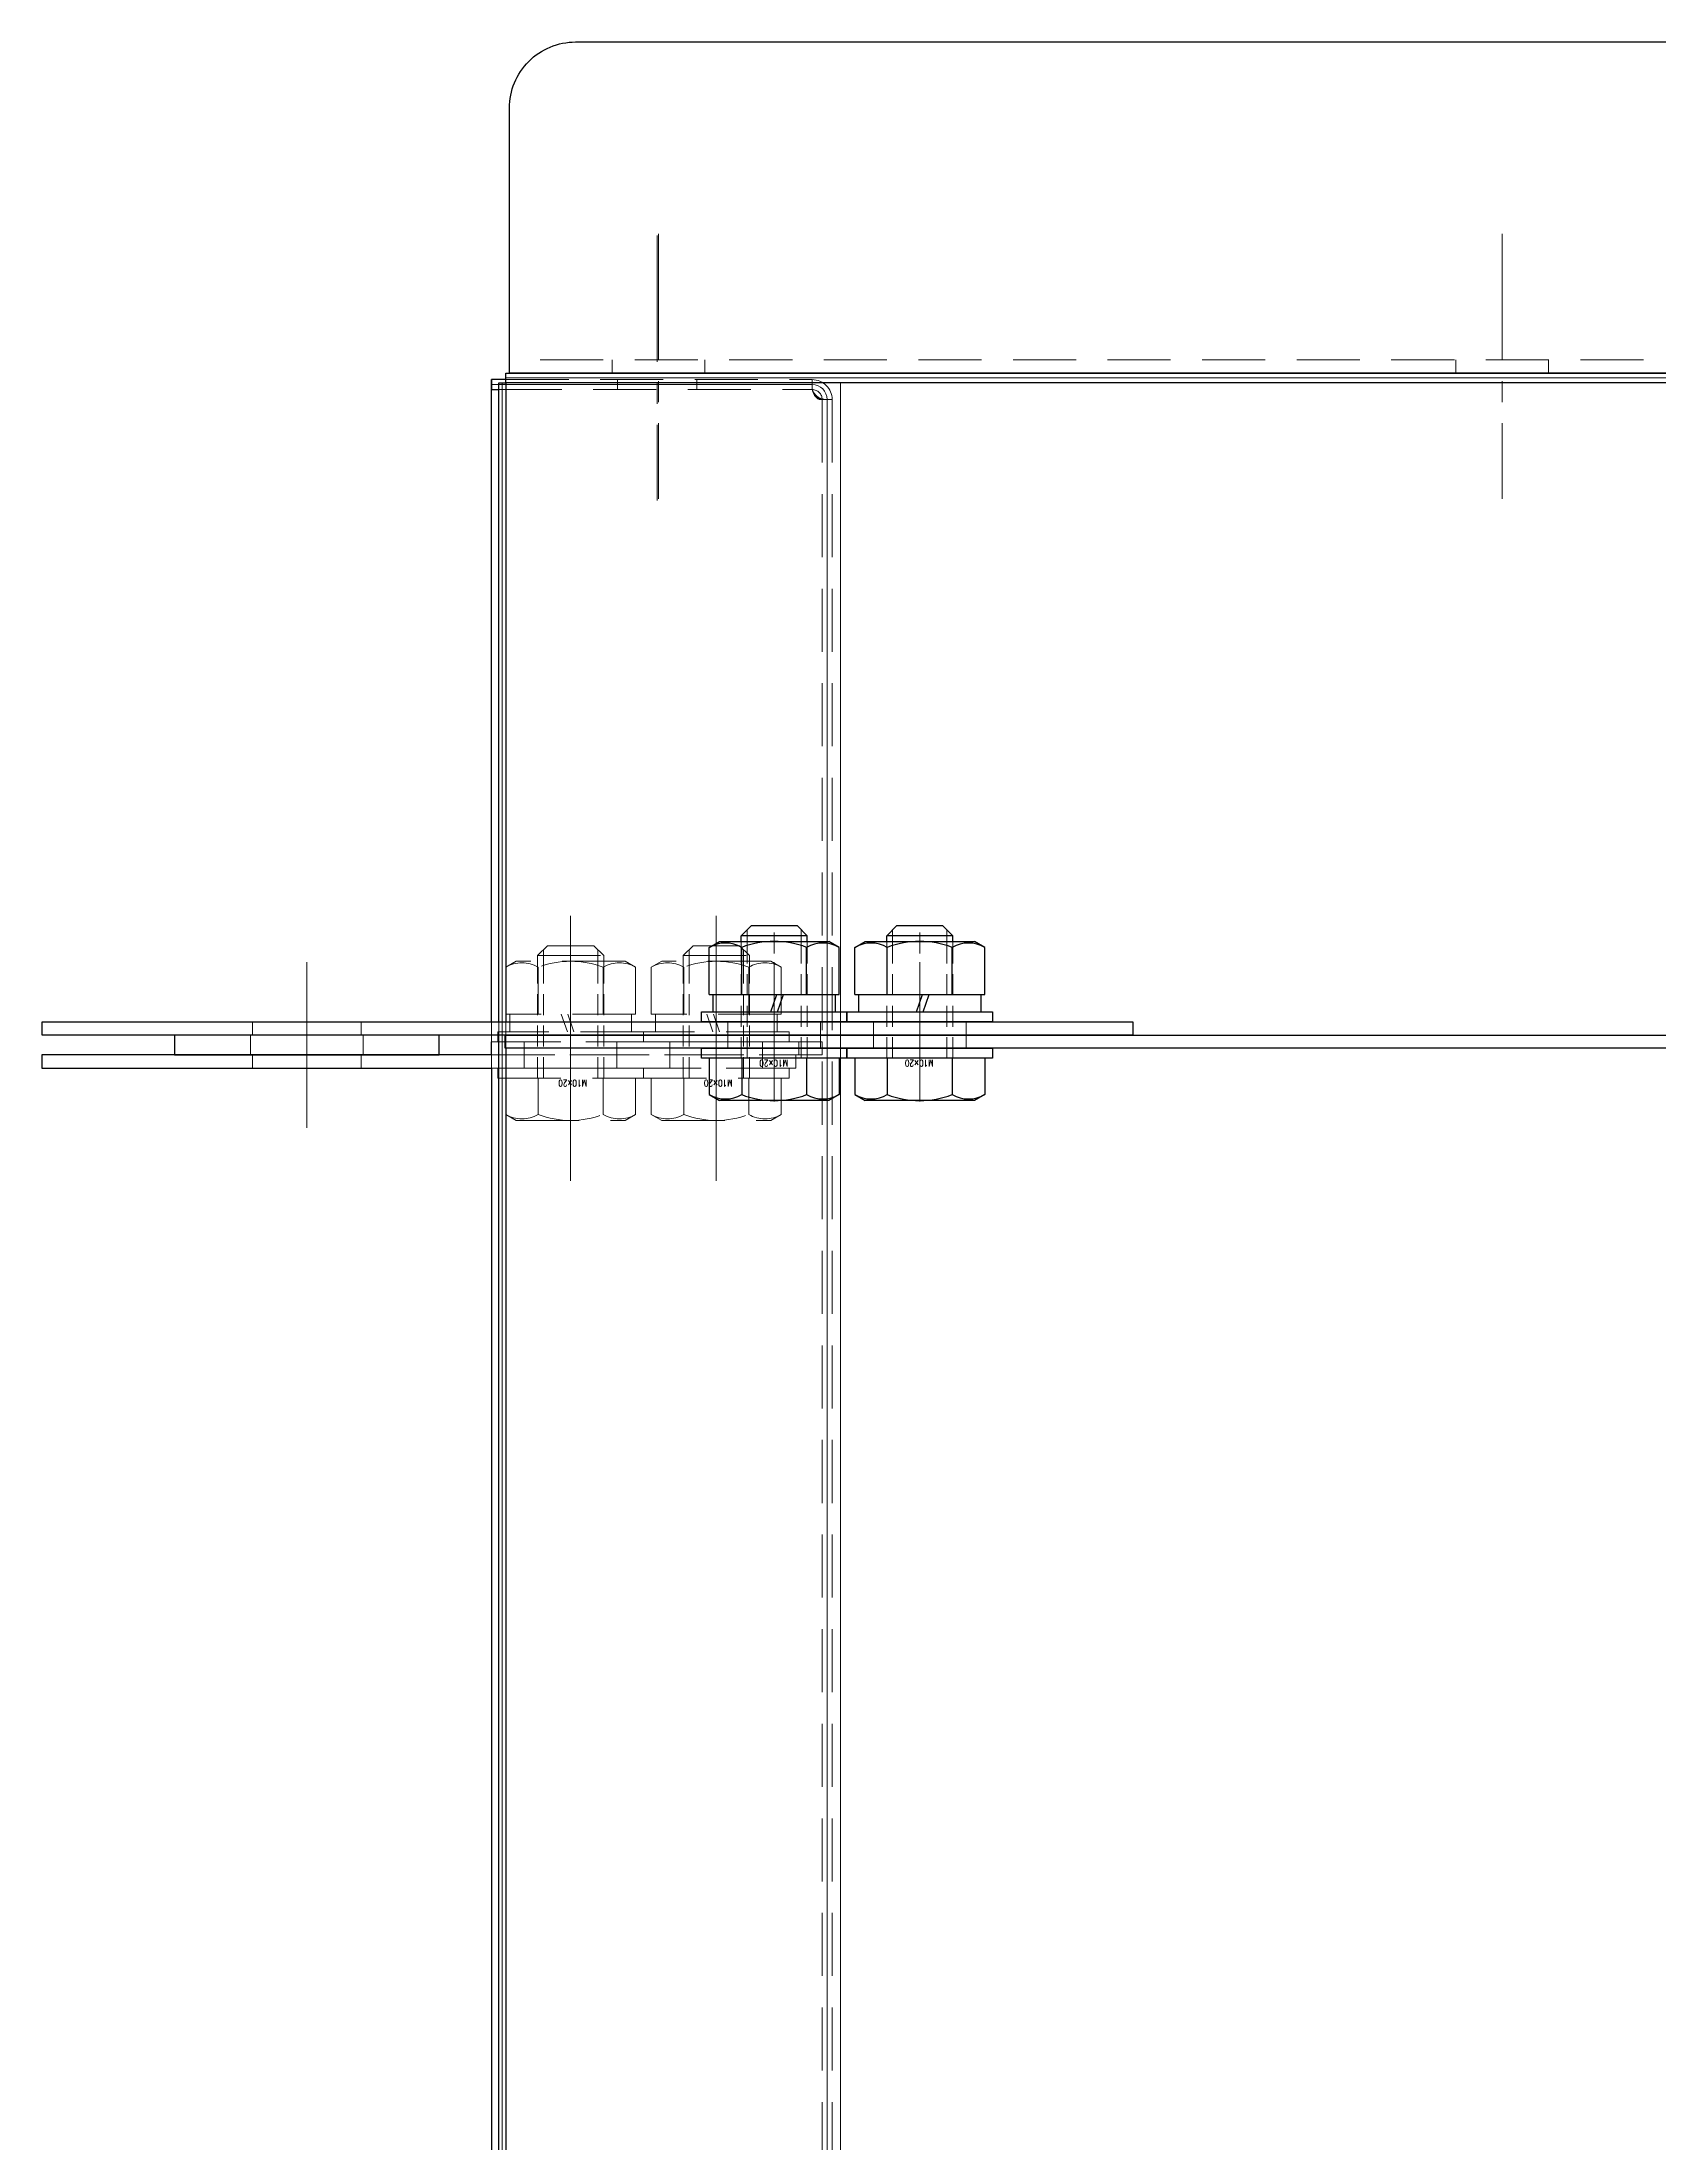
# Model space of a CAD drawing. Header units: millimetres. Extents: x 0 to 51411, y 0 to 16902.
# Drawn here: x 1903.7 to 2147.8, y 6989.6 to 7306.8 of the extents above; entities that cross this region are included whole.
import ezdxf

# ---------------------------------------------------------------- set-up
doc = ezdxf.new("R2010")
doc.units = ezdxf.units.MM
doc.linetypes.add('CENTER2', pattern=[28.575, 19.05, -3.175, 3.175, -3.175])
doc.linetypes.add('HIDDEN2', pattern=[4.7625, 3.175, -1.5875])
for name, color, linetype, lineweight in [('01_外形線', 7, 'Continuous', 25), ('02_細線', 5, 'Continuous', 13), ('03_かくれ線', 6, 'HIDDEN2', 13), ('04_中心線', 1, 'CENTER2', 9)]:
    doc.layers.add(name, color=color, linetype=linetype, lineweight=lineweight)
doc.layers.add('10_補助線', color=8, linetype='Continuous', lineweight=13, plot=False)
doc.styles.add('寸法用', font='simplex.shx', dxfattribs={"width": 0.8, "bigfont": '@extfont2.shx'})

msp = doc.modelspace()

# ---------------------------------------------------------------- linework, layer by layer
at = {"layer": '01_外形線'}
for p, q in [((1971.607, 7255.762), (1971.607, 7254.262)), ((1973.731, 7255.762), (1971.607, 7255.762)), ((1971.607, 7158.762), (1971.607, 7255.762)), ((1972.67, 7255.262), (1973.731, 7255.262)), ((1972.67, 7158.762), (1972.67, 7255.262)), ((1973.731, 7255.262), (1973.731, 7158.762)), ((1971.607, 7254.262), (1972.67, 7254.262)), ((2009.289, 7171.762), (2010.789, 7173.262)), ((2017.789, 7173.262), (2010.789, 7173.262)), ((2019.289, 7171.762), (2017.789, 7173.262)), ((2031.289, 7171.762), (2032.789, 7173.262)), ((2039.789, 7173.262), (2032.789, 7173.262)), ((2041.289, 7171.762), (2039.789, 7173.262)), ((2004.474, 7170.008), (2006.039, 7170.912)), ((2004.474, 7162.912), (2004.474, 7170.008)), ((2006.039, 7170.912), (2022.539, 7170.912)), ((2019.289, 7171.762), (2009.289, 7171.762)), ((2009.289, 7170.912), (2009.289, 7171.762)), ((2009.382, 7162.912), (2009.382, 7170.008)), ((2019.197, 7162.912), (2019.197, 7170.008)), ((2019.289, 7170.912), (2019.289, 7171.762)), ((2024.104, 7170.008), (2022.539, 7170.912)), ((2024.104, 7162.912), (2024.104, 7170.008)), ((2026.474, 7170.008), (2028.039, 7170.912)), ((2026.474, 7162.912), (2026.474, 7170.008)), ((2028.039, 7170.912), (2044.539, 7170.912)), ((2041.289, 7171.762), (2031.289, 7171.762)), ((2031.289, 7170.912), (2031.289, 7171.762)), ((2031.382, 7162.912), (2031.382, 7170.008)), ((2041.197, 7162.912), (2041.197, 7170.008)), ((2041.289, 7170.912), (2041.289, 7171.762)), ((2046.104, 7170.008), (2044.539, 7170.912)), ((2046.104, 7162.912), (2046.104, 7170.008)), ((2004.474, 7162.912), (2024.104, 7162.912)), ((2005.089, 7160.262), (2005.089, 7162.912)), ((2013.789, 7160.262), (2014.699, 7162.912)), ((2014.789, 7160.262), (2015.699, 7162.912)), ((2023.489, 7162.912), (2023.489, 7160.262)), ((2026.474, 7162.912), (2046.104, 7162.912)), ((2027.089, 7160.262), (2027.089, 7162.912)), ((2035.789, 7160.262), (2036.699, 7162.912)), ((2036.789, 7160.262), (2037.699, 7162.912)), ((2045.489, 7162.912), (2045.489, 7160.262)), ((2003.289, 7158.762), (2003.289, 7160.262)), ((2003.289, 7160.262), (2025.289, 7160.262)), ((2025.289, 7158.762), (2025.289, 7160.262)), ((2025.289, 7160.262), (2047.289, 7160.262)), ((2025.289, 7160.262), (2025.289, 7158.762)), ((2047.289, 7160.262), (2047.289, 7158.762)), ((1972.67, 6160.762), (1972.67, 7156.762)), ((2025.289, 7158.762), (2003.289, 7158.762)), ((2047.289, 7158.762), (2025.289, 7158.762)), ((1973.731, 7154.762), (1973.731, 6657.762)), ((1971.607, 7151.762), (1971.607, 6160.762))]:
    msp.add_line(p, q, dxfattribs=at)
at = {"layer": '01_外形線', "ltscale": 3}
for p, q in [((2003.289, 7154.762), (2025.289, 7154.762)), ((2003.289, 7153.262), (2003.289, 7154.762)), ((2025.289, 7153.262), (2003.289, 7153.262)), ((2004.474, 7153.262), (2004.474, 7147.765)), ((2009.382, 7153.262), (2009.382, 7147.765)), ((2019.197, 7153.262), (2019.197, 7147.765)), ((2024.104, 7153.262), (2024.104, 7147.765)), ((2025.289, 7154.762), (2047.289, 7154.762)), ((2025.289, 7153.262), (2025.289, 7154.762)), ((2025.289, 7154.762), (2025.289, 7153.262)), ((2047.289, 7153.262), (2025.289, 7153.262)), ((2026.474, 7153.262), (2026.474, 7147.765)), ((2031.382, 7153.262), (2031.382, 7147.765)), ((2041.197, 7153.262), (2041.197, 7147.765)), ((2046.104, 7153.262), (2046.104, 7147.765)), ((2047.289, 7154.762), (2047.289, 7153.262)), ((2004.474, 7147.765), (2006.039, 7146.862)), ((2022.539, 7146.862), (2006.039, 7146.862)), ((2024.104, 7147.765), (2022.539, 7146.862)), ((2026.474, 7147.765), (2028.039, 7146.862)), ((2044.539, 7146.862), (2028.039, 7146.862)), ((2046.104, 7147.765), (2044.539, 7146.862))]:
    msp.add_line(p, q, dxfattribs=at)
at = {"layer": '01_外形線'}
msp.add_lwpolyline([(2874.289, 7256.762), (1974.289, 7256.762), (1974.289, 7296.762, -0.4142136), (1984.289, 7306.762), (2864.289, 7306.762, -0.4142136), (2874.289, 7296.762)], format="xyb", close=True, dxfattribs=at)
for points in [[(2874.847, 7255.262), (1973.731, 7255.262), (1973.731, 7256.762), (2874.847, 7256.762)], [(2068.461, 7156.762), (1903.679, 7156.762), (1903.679, 7158.762), (2068.461, 7158.762)], [(1923.673, 7156.762), (1923.673, 7153.762), (1963.673, 7153.762), (1963.673, 7156.762)], [(2874.911, 7154.762), (1973.668, 7154.762), (1973.668, 7156.762), (2874.911, 7156.762)]]:
    msp.add_lwpolyline(points, close=True, dxfattribs=at)
for points in [[(1971.607, 7153.762), (1903.673, 7153.762), (1903.673, 7151.762), (1971.607, 7151.762)], [(1971.607, 7155.762), (1971.543, 7155.762), (1971.543, 7153.762), (1971.607, 7153.762)]]:
    msp.add_lwpolyline(points, dxfattribs=at)
for centre, radius, start, end in [((2006.928, 7165.758), 4.907, 60.00001, 119.99999), ((2014.289, 7157.132), 13.779, 69.136, 110.864), ((2021.65, 7165.758), 4.907, 60.00001, 119.99999), ((2028.928, 7165.758), 4.907, 60.00001, 119.99999), ((2036.289, 7157.132), 13.779, 69.136, 110.864), ((2043.65, 7165.758), 4.907, 60.00001, 119.99999)]:
    msp.add_arc(centre, radius, start, end, dxfattribs=at)
at = {"layer": '01_外形線', "ltscale": 3}
for centre, radius, start, end in [((2006.928, 7152.015), 4.907, 240.00001, 299.99999), ((2014.289, 7160.641), 13.779, 249.136, 290.864), ((2021.65, 7152.015), 4.907, 240.00001, 299.99999), ((2028.928, 7152.015), 4.907, 240.00001, 299.99999), ((2036.289, 7160.641), 13.779, 249.136, 290.864), ((2043.65, 7152.015), 4.907, 240.00001, 299.99999)]:
    msp.add_arc(centre, radius, start, end, dxfattribs=at)
at = {"layer": '02_細線'}
for p, q in [((2024.289, 7255.262), (2024.289, 6058.262)), ((2010.189, 7170.912), (2010.189, 7172.662)), ((2018.389, 7170.912), (2018.389, 7172.662)), ((2032.189, 7170.912), (2032.189, 7172.662)), ((2040.389, 7170.912), (2040.389, 7172.662))]:
    msp.add_line(p, q, dxfattribs=at)
at = {"layer": '03_かくれ線', "ltscale": 3}
for p, q in [((2874.289, 7258.762), (1974.289, 7258.762)), ((1989.79, 7258.762), (1989.79, 7256.762)), ((2003.79, 7258.762), (2003.79, 7256.762)), ((2117.289, 7258.762), (2117.289, 7256.762)), ((2131.289, 7258.762), (2131.289, 7256.762)), ((1973.731, 7255.762), (2020.043, 7255.762)), ((1972.667, 7254.262), (2020.043, 7254.262)), ((1972.667, 7254.262), (1972.667, 6057.262)), ((2021.543, 7252.762), (2021.543, 6058.762)), ((2022.165, 7252.762), (2023.043, 7252.762)), ((2023.043, 7252.762), (2023.043, 6058.762)), ((1978.543, 7168.762), (1980.043, 7170.262)), ((1978.543, 7168.762), (1988.543, 7168.762)), ((1978.543, 7166.912), (1978.543, 7168.762)), ((1979.443, 7166.912), (1979.443, 7169.662)), ((1980.043, 7170.262), (1987.043, 7170.262)), ((1988.543, 7168.762), (1987.043, 7170.262)), ((1987.643, 7166.912), (1987.643, 7169.662)), ((1988.543, 7166.912), (1988.543, 7168.762)), ((2000.543, 7168.762), (2002.043, 7170.262)), ((2000.543, 7168.762), (2010.543, 7168.762)), ((2000.543, 7166.912), (2000.543, 7168.762)), ((2001.443, 7166.912), (2001.443, 7169.662)), ((2002.043, 7170.262), (2009.043, 7170.262)), ((2010.543, 7168.762), (2009.043, 7170.262)), ((2009.643, 7166.912), (2009.643, 7169.662)), ((2010.543, 7166.912), (2010.543, 7168.762)), ((1973.728, 7167.008), (1975.293, 7167.912)), ((1973.728, 7159.912), (1973.728, 7167.008)), ((1991.793, 7167.912), (1975.293, 7167.912)), ((1978.636, 7159.912), (1978.636, 7167.008)), ((1983.543, 7167.912), (1983.543, 7155.762)), ((1988.451, 7159.912), (1988.451, 7167.008)), ((1993.358, 7167.008), (1991.793, 7167.912)), ((1993.358, 7159.912), (1993.358, 7167.008)), ((1995.728, 7167.008), (1997.293, 7167.912)), ((1995.728, 7159.912), (1995.728, 7167.008)), ((2013.793, 7167.912), (1997.293, 7167.912)), ((2000.636, 7159.912), (2000.636, 7167.008)), ((2005.543, 7167.912), (2005.543, 7155.762)), ((2010.451, 7159.912), (2010.451, 7167.008)), ((2015.358, 7167.008), (2013.793, 7167.912)), ((2015.358, 7159.912), (2015.358, 7167.008)), ((1993.358, 7159.912), (1973.728, 7159.912)), ((1974.343, 7159.912), (1974.343, 7157.262)), ((1983.043, 7157.262), (1982.133, 7159.912)), ((1984.043, 7157.262), (1983.133, 7159.912)), ((1992.743, 7157.262), (1992.743, 7159.912)), ((2015.358, 7159.912), (1995.728, 7159.912)), ((1996.343, 7159.912), (1996.343, 7157.262)), ((2005.043, 7157.262), (2004.133, 7159.912)), ((2006.043, 7157.262), (2005.133, 7159.912)), ((2014.743, 7157.262), (2014.743, 7159.912)), ((1935.173, 7156.762), (1935.173, 7153.762)), ((1935.479, 7158.762), (1935.479, 7156.762)), ((1951.879, 7158.762), (1951.879, 7156.762)), ((1952.173, 7156.762), (1952.173, 7153.762)), ((1971.607, 7158.762), (1971.607, 7151.762)), ((1994.543, 7157.262), (1972.543, 7157.262)), ((1972.543, 7157.262), (1972.543, 7155.762)), ((1972.67, 7156.762), (1972.67, 7158.762)), ((1973.731, 7158.762), (1973.731, 7154.762)), ((1994.543, 7155.762), (1994.543, 7157.262)), ((2016.543, 7157.262), (1994.543, 7157.262)), ((1994.543, 7157.262), (1994.543, 7155.762)), ((2007.289, 7158.762), (2007.289, 7156.762)), ((2007.289, 7156.762), (2007.289, 7154.762)), ((2016.543, 7155.762), (2016.543, 7157.262)), ((2021.289, 7158.762), (2021.289, 7156.762)), ((2021.289, 7156.762), (2021.289, 7154.762)), ((2029.289, 7158.762), (2029.289, 7156.762)), ((2029.289, 7156.762), (2029.289, 7154.762)), ((2043.289, 7158.762), (2043.289, 7156.762)), ((2043.289, 7156.762), (2043.289, 7154.762)), ((1935.473, 7151.762), (1935.473, 7153.762)), ((1951.873, 7151.762), (1951.873, 7153.762)), ((1972.543, 7155.762), (1994.543, 7155.762)), ((1976.543, 7155.762), (1976.543, 7153.762)), ((1976.543, 7151.762), (1976.543, 7153.762)), ((1990.543, 7155.762), (1990.543, 7153.762)), ((1990.543, 7151.762), (1990.543, 7153.762)), ((1994.543, 7155.762), (2016.543, 7155.762)), ((1998.543, 7155.762), (1998.543, 7153.762)), ((1998.543, 7151.762), (1998.543, 7153.762)), ((2012.543, 7155.762), (2012.543, 7153.762)), ((2012.543, 7151.762), (2012.543, 7153.762)), ((2018.008, 7155.762), (2018.008, 7153.762)), ((1994.543, 7151.762), (1972.543, 7151.762)), ((1972.543, 7151.762), (1972.543, 7150.262)), ((1972.543, 7150.262), (1994.543, 7150.262)), ((1973.728, 7150.262), (1973.728, 7144.765)), ((1978.636, 7150.262), (1978.636, 7144.765)), ((1988.451, 7150.262), (1988.451, 7144.765)), ((1993.358, 7150.262), (1993.358, 7144.765)), ((1994.543, 7150.262), (1994.543, 7151.762)), ((2016.543, 7151.762), (1994.543, 7151.762)), ((1994.543, 7151.762), (1994.543, 7150.262)), ((1994.543, 7150.262), (2016.543, 7150.262)), ((1995.728, 7150.262), (1995.728, 7144.765)), ((2000.636, 7150.262), (2000.636, 7144.765)), ((2010.451, 7150.262), (2010.451, 7144.765)), ((2015.358, 7150.262), (2015.358, 7144.765)), ((2016.543, 7150.262), (2016.543, 7151.762)), ((1973.728, 7144.765), (1975.293, 7143.862)), ((1975.293, 7143.862), (1991.793, 7143.862)), ((1993.358, 7144.765), (1991.793, 7143.862)), ((1995.728, 7144.765), (1997.293, 7143.862)), ((1997.293, 7143.862), (2013.793, 7143.862)), ((2015.358, 7144.765), (2013.793, 7143.862))]:
    msp.add_line(p, q, dxfattribs=at)
at = {"layer": '03_かくれ線'}
for p, q in [((1990.607, 7255.762), (1990.607, 7254.262)), ((2002.607, 7255.762), (2002.607, 7254.262)), ((2021.104, 7252.762), (2022.165, 7252.762)), ((2009.289, 7153.262), (2009.289, 7170.912)), ((2010.189, 7153.262), (2010.189, 7170.912)), ((2018.389, 7153.262), (2018.389, 7170.912)), ((2019.289, 7153.262), (2019.289, 7170.912)), ((2031.289, 7153.262), (2031.289, 7170.912)), ((2032.189, 7153.262), (2032.189, 7170.912)), ((2040.389, 7153.262), (2040.389, 7170.912)), ((2041.289, 7153.262), (2041.289, 7170.912)), ((1978.543, 7150.262), (1978.543, 7166.912)), ((1979.443, 7150.262), (1979.443, 7166.912)), ((1987.643, 7150.262), (1987.643, 7166.912)), ((1988.543, 7150.262), (1988.543, 7166.912)), ((2000.543, 7150.262), (2000.543, 7166.912)), ((2001.443, 7150.262), (2001.443, 7166.912)), ((2009.643, 7150.262), (2009.643, 7166.912)), ((2010.543, 7150.262), (2010.543, 7166.912))]:
    msp.add_line(p, q, dxfattribs=at)
at = {"layer": '03_かくれ線', "ltscale": 3}
msp.add_lwpolyline([(2021.543, 7155.762), (2021.543, 7153.762), (1971.543, 7153.762), (1971.543, 7155.762)], close=True, dxfattribs=at)
msp.add_lwpolyline([(1971.607, 7153.762), (2017.543, 7153.762), (2017.543, 7151.762), (1971.607, 7151.762)], dxfattribs=at)
for centre, radius, start, end in [((2020.043, 7252.762), 3, 0, 90), ((2020.043, 7252.762), 1.5, 0, 90), ((2022.165, 7255.012), 2.25, 199.47917, 269.99205), ((1976.182, 7162.758), 4.907, 60.00001, 119.99999), ((1983.543, 7154.132), 13.779, 69.136, 110.864), ((1990.905, 7162.758), 4.907, 60.00001, 119.99999), ((1998.182, 7162.758), 4.907, 60.00001, 119.99999), ((2005.543, 7154.132), 13.779, 69.136, 110.864), ((2012.905, 7162.758), 4.907, 60.00001, 119.99999), ((1976.182, 7149.015), 4.907, 240.00001, 299.99999), ((1983.543, 7157.641), 13.779, 249.136, 290.864), ((1990.905, 7149.015), 4.907, 240.00001, 299.99999), ((1998.182, 7149.015), 4.907, 240.00001, 299.99999), ((2005.543, 7157.641), 13.779, 249.136, 290.864), ((2012.905, 7149.015), 4.907, 240.00001, 299.99999)]:
    msp.add_arc(centre, radius, start, end, dxfattribs=at)
at = {"layer": '03_かくれ線'}
msp.add_arc((2022.05, 7254.555), 2.028, 188.33122, 242.19756, dxfattribs=at)
at = {"layer": '04_中心線'}
for p, q in [((1996.607, 7277.512), (1996.607, 7237.512)), ((1996.79, 7277.762), (1996.79, 7237.762)), ((2124.289, 7277.762), (2124.289, 7237.762)), ((1983.543, 7174.762), (1983.543, 7134.762)), ((2005.543, 7174.762), (2005.543, 7134.762)), ((2014.289, 7146.862), (2014.289, 7173.262)), ((2036.289, 7146.862), (2036.289, 7173.262)), ((1983.543, 7143.862), (1983.543, 7170.262)), ((2005.543, 7143.862), (2005.543, 7170.262)), ((1943.679, 7167.762), (1943.679, 7147.762)), ((2014.289, 7167.762), (2014.289, 7147.762)), ((2014.289, 7165.762), (2014.289, 7145.762)), ((2036.289, 7167.762), (2036.289, 7147.762)), ((2036.289, 7165.762), (2036.289, 7145.762)), ((1943.673, 7142.762), (1943.673, 7162.762)), ((1943.673, 7162.762), (1943.673, 7147.762)), ((1983.543, 7142.762), (1983.543, 7162.762)), ((2005.543, 7142.762), (2005.543, 7162.762))]:
    msp.add_line(p, q, dxfattribs=at)
at = {"layer": '10_補助線'}
for p, q in [((1971.607, 7255.012), (2020.043, 7255.012)), ((1973.201, 7255.262), (1973.201, 6058.262)), ((2874.847, 7256.012), (1973.731, 7256.012)), ((2020.043, 7255.762), (2020.043, 7254.262)), ((2022.293, 7252.762), (2022.293, 6058.762))]:
    msp.add_line(p, q, dxfattribs=at)
for centre, radius, start, end in [((2020.043, 7252.762), 2.25, 0, 90), ((2021.923, 7254.661), 1.921, 192.00163, 261.37066)]:
    msp.add_arc(centre, radius, start, end, dxfattribs=at)

# ---------------------------------------------------------------- texts
at = {"layer": '10_補助線', "style": '寸法用', "width": 0.8}
for p in [(2016.37, 7153.012), (2038.37, 7153.012), (1986.003, 7150.012), (2008.003, 7150.012)]:
    msp.add_text('M10×20', height=1, rotation=180, dxfattribs=at).set_placement(p)

doc.saveas('drawing.dxf')
